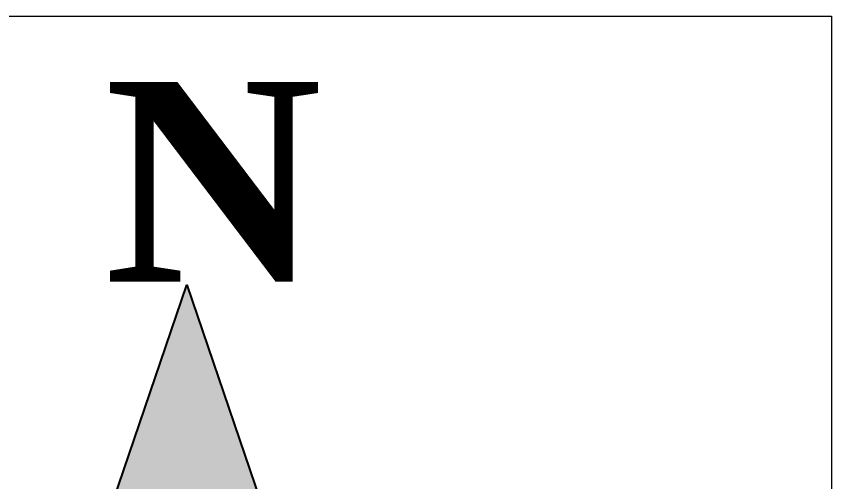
# Model space of a CAD drawing. Header units: millimetres. Extents: x 6 to 745025, y -1528 to 119936.
# Drawn here: x 178.89 to 188.91, y 113.38 to 119.1 of the extents above; entities that cross this region are included whole.
import ezdxf

# ---------------------------------------------------------------- set-up
doc = ezdxf.new("R2010")
doc.units = ezdxf.units.MM
doc.header["$MEASUREMENT"] = 0
doc.layers.get('0').update_dxf_attribs({"linetype": 'CONTINUOUS'})
doc.styles.add('Times New Roman$101H0', font='')
doc.styles.get('Times New Roman$101H0').set_extended_font_data('Times New Roman', bold=True)

msp = doc.modelspace()

# ---------------------------------------------------------------- hatches: boundary and pattern name
at = {"true_color": 0x000005}
msp.add_hatch(color=0, dxfattribs=at).paths.add_polyline_path([(180.989, 115.796), (182.344, 111.816), (179.634, 111.816)])

# ---------------------------------------------------------------- linework, layer by layer
at = {"color": 0, "linetype": 'Continuous', "lineweight": 18, "true_color": 0x000003}
msp.add_lwpolyline([(172.268, 119.098), (188.905, 119.098), (188.905, 98.397), (172.268, 98.397)], close=True, dxfattribs=at)
msp.add_lwpolyline([(182.682, 110.843), (180.989, 115.796), (179.296, 110.843)], dxfattribs=at)
at = {"color": 0, "linetype": 'Continuous', "lineweight": -2, "true_color": 0x000005}
msp.add_lwpolyline([(180.989, 115.796), (182.344, 111.816), (179.634, 111.816)], close=True, dxfattribs=at)

# ---------------------------------------------------------------- texts
at = {"color": 0, "true_color": 0x000001, "style": 'Times New Roman$101H0'}
msp.add_text('N', height=2.451, dxfattribs=at).set_placement((179.973, 115.838))

doc.saveas('drawing.dxf')
